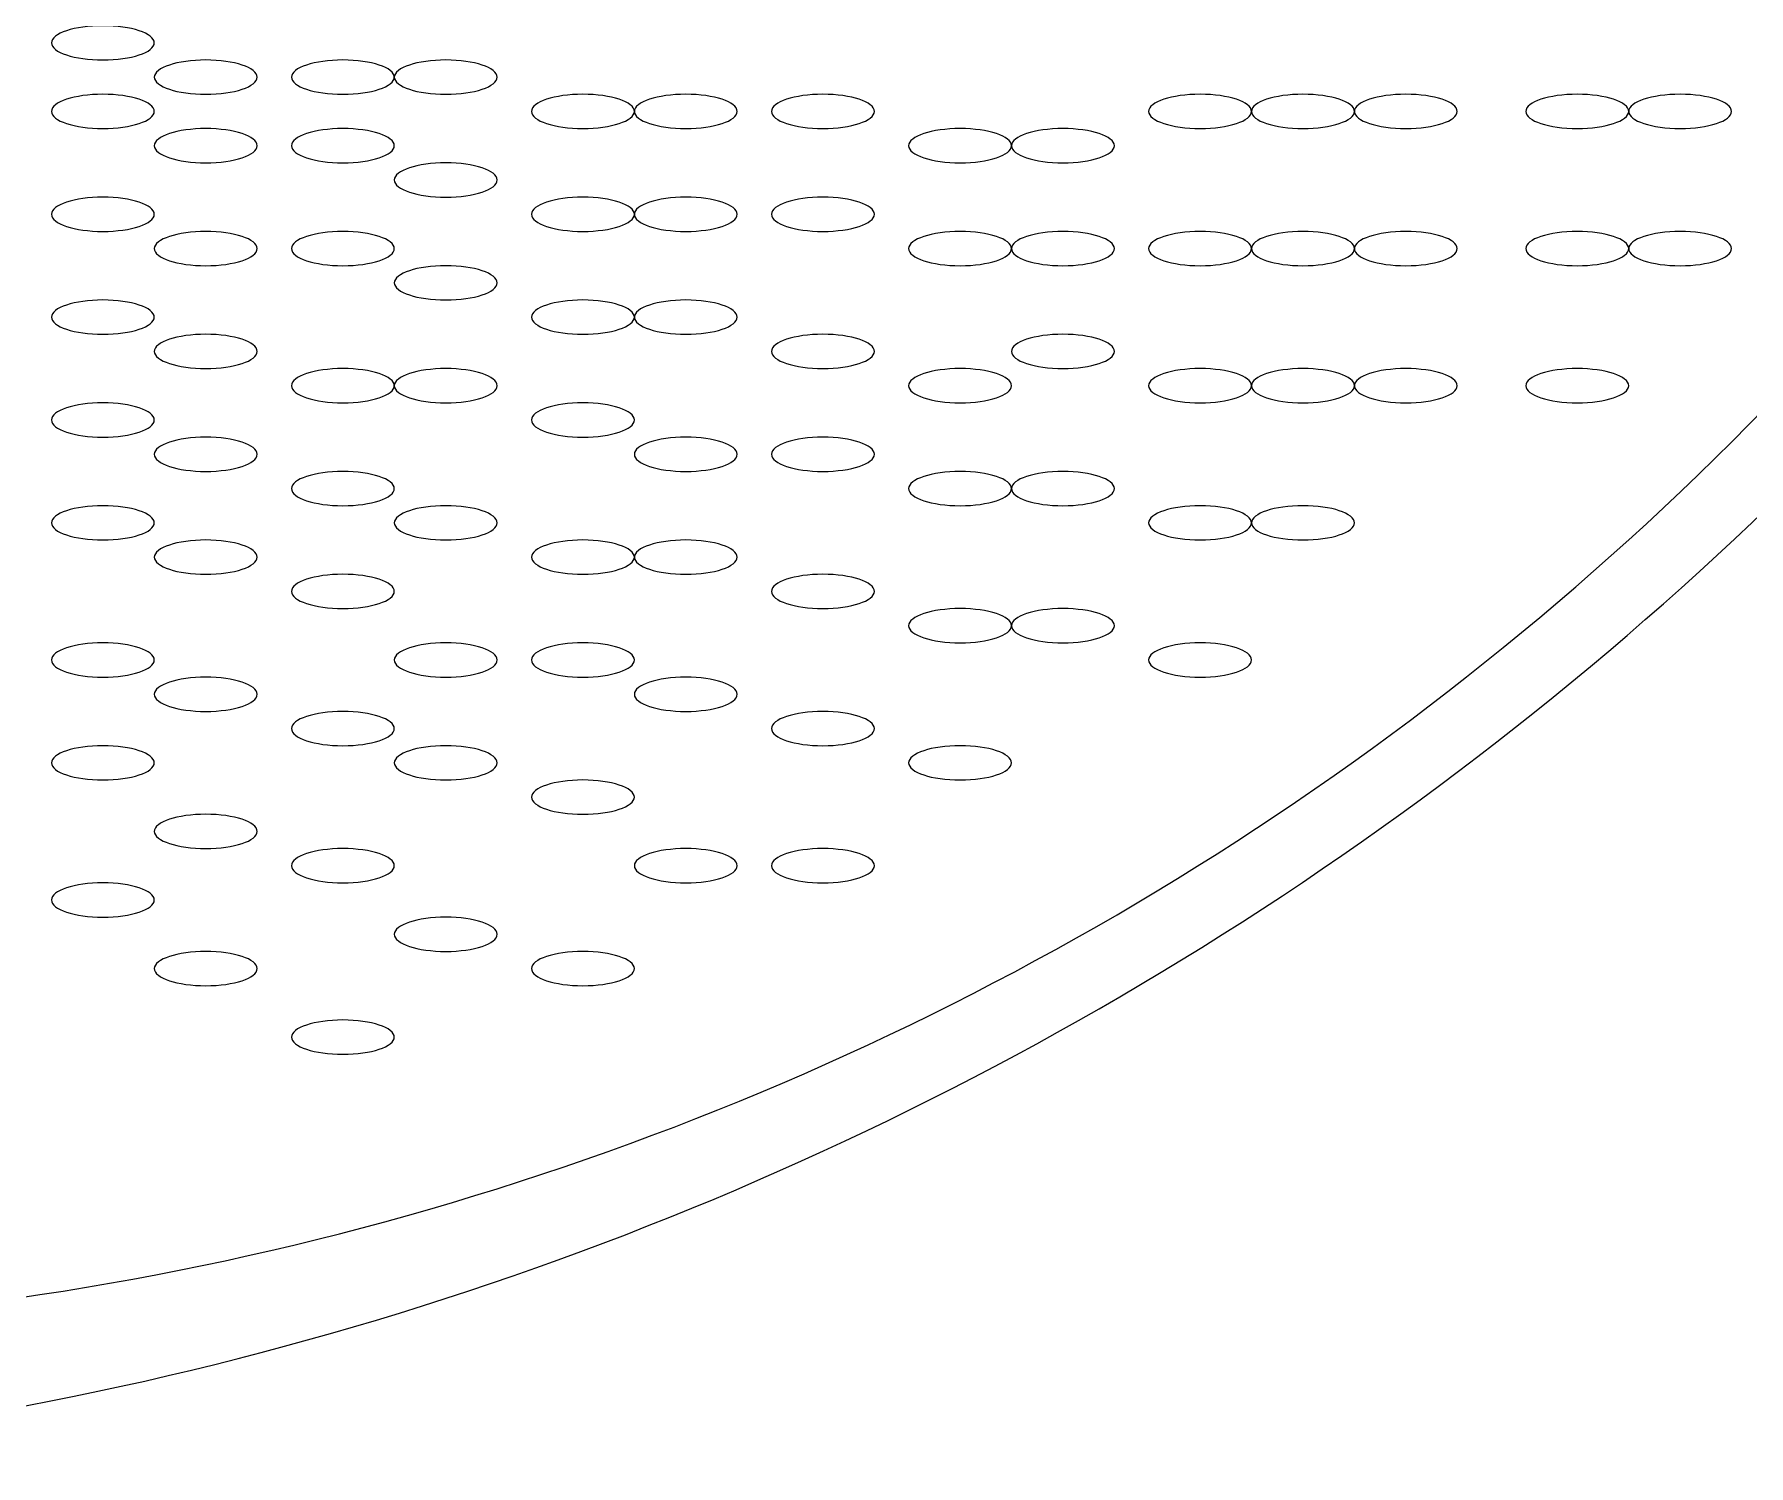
# Model space of a CAD drawing. Header units: metres. Extents: x 29 to 86.9, y -23.2 to 39.7.
# Drawn here: x 76.9546 to 77.0769, y -16.0036 to -15.9015 of the extents above; entities that cross this region are included whole.
import ezdxf

# ---------------------------------------------------------------- set-up
doc = ezdxf.new("R2010")
doc.units = ezdxf.units.M
doc.header["$LTSCALE"] = 100
doc.layers.get('0').update_dxf_attribs({"color": 254})
doc.layers.add('Arqui', color=8, linetype='Continuous', lineweight=0)

# ---------------------------------------------------------------- blocks, each defined once
blk = doc.blocks.new('A$C9582355f')
at = {"layer": 'Arqui'}
for points in [[(47.73247846037356, 7.253904008137852, 0.2538010257353771), (47.92149355296561, 7.170920373601803, 0.2538010257352434), (48.1111286051576, 7.253904008137852)], [(47.73033418274957, 7.250555223602078, 0.2278580694966433), (47.92326697980553, 7.16040018499416, 0.22785806949653), (48.11571848278157, 7.250555223602078)]]:
    blk.add_lwpolyline(points, format="xyb", dxfattribs=at)
for points in [[(47.97682953276552, 7.263100711394145), (47.97480352435758, 7.263100711394145), (47.9731611327656, 7.262553239378121), (47.9731611327656, 7.261877911394095)], [(47.98049793276556, 7.261877911394095), (47.98049793276556, 7.262553239378121), (47.97885554117357, 7.263100711394145), (47.97682953276552, 7.263100711394145)], [(47.9731611327656, 7.261877911394095), (47.9731611327656, 7.261202583410068), (47.97480352435758, 7.260655111394044), (47.97682953276552, 7.260655111394044)], [(47.97682953276552, 7.260655111394044), (47.97885554117357, 7.260655111394044), (47.98049793276556, 7.261202583410068), (47.98049793276556, 7.261877911394095)], [(47.9841663327656, 7.260655111394044), (47.98214032435754, 7.260655111394044), (47.98049793276556, 7.26010763937802), (47.98049793276556, 7.259432311393994)], [(47.98783473276552, 7.259432311393994), (47.98783473276552, 7.26010763937802), (47.98619234117353, 7.260655111394044), (47.9841663327656, 7.260655111394044)], [(47.99394873276555, 7.260655111394044), (47.99192272435761, 7.260655111394044), (47.99028033276562, 7.26010763937802), (47.99028033276562, 7.259432311393994)], [(47.99761713276558, 7.259432311393994), (47.99761713276558, 7.26010763937802), (47.9959747411736, 7.260655111394044), (47.99394873276555, 7.260655111394044)], [(48.00128553276562, 7.260655111394044), (47.99925952435757, 7.260655111394044), (47.99761713276558, 7.26010763937802), (47.99761713276558, 7.259432311393994)], [(48.00495393276555, 7.259432311393994), (48.00495393276555, 7.26010763937802), (48.00331154117356, 7.260655111394044), (48.00128553276562, 7.260655111394044)], [(47.98049793276556, 7.259432311393994), (47.98049793276556, 7.258756983409967), (47.98214032435754, 7.258209511393943), (47.9841663327656, 7.258209511393943)], [(47.9841663327656, 7.258209511393943), (47.98619234117353, 7.258209511393943), (47.98783473276552, 7.258756983409967), (47.98783473276552, 7.259432311393994)], [(47.99028033276562, 7.259432311393994), (47.99028033276562, 7.258756983409967), (47.99192272435761, 7.258209511393943), (47.99394873276555, 7.258209511393943)], [(47.99394873276555, 7.258209511393943), (47.9959747411736, 7.258209511393943), (47.99761713276558, 7.258756983409967), (47.99761713276558, 7.259432311393994)], [(47.99761713276558, 7.259432311393994), (47.99761713276558, 7.258756983409967), (47.99925952435757, 7.258209511393943), (48.00128553276562, 7.258209511393943)], [(48.00128553276562, 7.258209511393943), (48.00331154117356, 7.258209511393943), (48.00495393276555, 7.258756983409967), (48.00495393276555, 7.259432311393994)], [(47.97682953276552, 7.258209511393943), (47.97480352435758, 7.258209511393943), (47.9731611327656, 7.257662039377919), (47.9731611327656, 7.256986711393893)], [(47.98049793276556, 7.256986711393893), (47.98049793276556, 7.257662039377919), (47.97885554117357, 7.258209511393943), (47.97682953276552, 7.258209511393943)], [(48.01106793276557, 7.258209511393943), (48.00904192435752, 7.258209511393943), (48.00739953276553, 7.257662039377919), (48.00739953276553, 7.256986711393893)], [(48.01473633276561, 7.256986711393893), (48.01473633276561, 7.257662039377919), (48.01309394117362, 7.258209511393943), (48.01106793276557, 7.258209511393943)], [(48.01840473276553, 7.258209511393943), (48.01637872435759, 7.258209511393943), (48.01473633276561, 7.257662039377919), (48.01473633276561, 7.256986711393893)], [(48.02207313276557, 7.256986711393893), (48.02207313276557, 7.257662039377919), (48.02043074117358, 7.258209511393943), (48.01840473276553, 7.258209511393943)], [(48.02818713276559, 7.258209511393943), (48.02616112435754, 7.258209511393943), (48.02451873276556, 7.257662039377919), (48.02451873276556, 7.256986711393893)], [(48.03185553276552, 7.256986711393893), (48.03185553276552, 7.257662039377919), (48.03021314117353, 7.258209511393943), (48.02818713276559, 7.258209511393943)], [(48.05508873276557, 7.258209511393943), (48.05306272435752, 7.258209511393943), (48.05142033276553, 7.257662039377919), (48.05142033276553, 7.256986711393893)], [(48.05875713276561, 7.256986711393893), (48.05875713276561, 7.257662039377919), (48.05711474117362, 7.258209511393943), (48.05508873276557, 7.258209511393943)], [(48.06242553276553, 7.258209511393943), (48.06039952435759, 7.258209511393943), (48.05875713276561, 7.257662039377919), (48.05875713276561, 7.256986711393893)], [(48.06609393276557, 7.256986711393893), (48.06609393276557, 7.257662039377919), (48.06445154117358, 7.258209511393943), (48.06242553276553, 7.258209511393943)], [(48.06976233276561, 7.258209511393943), (48.06773632435755, 7.258209511393943), (48.06609393276557, 7.257662039377919), (48.06609393276557, 7.256986711393893)], [(48.07343073276553, 7.256986711393893), (48.07343073276553, 7.257662039377919), (48.07178834117354, 7.258209511393943), (48.06976233276561, 7.258209511393943)], [(48.08199033276554, 7.258209511393943), (48.0799643243576, 7.258209511393943), (48.07832193276562, 7.257662039377919), (48.07832193276562, 7.256986711393893)], [(48.08565873276558, 7.256986711393893), (48.08565873276558, 7.257662039377919), (48.08401634117359, 7.258209511393943), (48.08199033276554, 7.258209511393943)], [(48.08932713276562, 7.258209511393943), (48.08730112435757, 7.258209511393943), (48.08565873276558, 7.257662039377919), (48.08565873276558, 7.256986711393893)], [(48.09299553276554, 7.256986711393893), (48.09299553276554, 7.257662039377919), (48.09135314117356, 7.258209511393943), (48.08932713276562, 7.258209511393943)], [(47.9731611327656, 7.256986711393893), (47.9731611327656, 7.256311383409866), (47.97480352435758, 7.255763911393842), (47.97682953276552, 7.255763911393842)], [(47.97682953276552, 7.255763911393842), (47.97885554117357, 7.255763911393842), (47.98049793276556, 7.256311383409866), (47.98049793276556, 7.256986711393893)], [(48.00739953276553, 7.256986711393893), (48.00739953276553, 7.256311383409866), (48.00904192435752, 7.255763911393842), (48.01106793276557, 7.255763911393842)], [(48.01106793276557, 7.255763911393842), (48.01309394117362, 7.255763911393842), (48.01473633276561, 7.256311383409866), (48.01473633276561, 7.256986711393893)], [(48.01473633276561, 7.256986711393893), (48.01473633276561, 7.256311383409866), (48.01637872435759, 7.255763911393842), (48.01840473276553, 7.255763911393842)], [(48.01840473276553, 7.255763911393842), (48.02043074117358, 7.255763911393842), (48.02207313276557, 7.256311383409866), (48.02207313276557, 7.256986711393893)], [(48.02451873276556, 7.256986711393893), (48.02451873276556, 7.256311383409866), (48.02616112435754, 7.255763911393842), (48.02818713276559, 7.255763911393842)], [(48.02818713276559, 7.255763911393842), (48.03021314117353, 7.255763911393842), (48.03185553276552, 7.256311383409866), (48.03185553276552, 7.256986711393893)], [(48.05142033276553, 7.256986711393893), (48.05142033276553, 7.256311383409866), (48.05306272435752, 7.255763911393842), (48.05508873276557, 7.255763911393842)], [(48.05508873276557, 7.255763911393842), (48.05711474117362, 7.255763911393842), (48.05875713276561, 7.256311383409866), (48.05875713276561, 7.256986711393893)], [(48.05875713276561, 7.256986711393893), (48.05875713276561, 7.256311383409866), (48.06039952435759, 7.255763911393842), (48.06242553276553, 7.255763911393842)], [(48.06242553276553, 7.255763911393842), (48.06445154117358, 7.255763911393842), (48.06609393276557, 7.256311383409866), (48.06609393276557, 7.256986711393893)], [(48.06609393276557, 7.256986711393893), (48.06609393276557, 7.256311383409866), (48.06773632435755, 7.255763911393842), (48.06976233276561, 7.255763911393842)], [(48.06976233276561, 7.255763911393842), (48.07178834117354, 7.255763911393842), (48.07343073276553, 7.256311383409866), (48.07343073276553, 7.256986711393893)], [(48.07832193276562, 7.256986711393893), (48.07832193276562, 7.256311383409866), (48.0799643243576, 7.255763911393842), (48.08199033276554, 7.255763911393842)], [(48.08199033276554, 7.255763911393842), (48.08401634117359, 7.255763911393842), (48.08565873276558, 7.256311383409866), (48.08565873276558, 7.256986711393893)], [(48.08565873276558, 7.256986711393893), (48.08565873276558, 7.256311383409866), (48.08730112435757, 7.255763911393842), (48.08932713276562, 7.255763911393842)], [(48.08932713276562, 7.255763911393842), (48.09135314117356, 7.255763911393842), (48.09299553276554, 7.256311383409866), (48.09299553276554, 7.256986711393893)], [(47.9841663327656, 7.255763911393842), (47.98214032435754, 7.255763911393842), (47.98049793276556, 7.255216439377818), (47.98049793276556, 7.254541111394246)], [(47.98783473276552, 7.254541111394246), (47.98783473276552, 7.255216439377818), (47.98619234117353, 7.255763911393842), (47.9841663327656, 7.255763911393842)], [(47.99394873276555, 7.255763911393842), (47.99192272435761, 7.255763911393842), (47.99028033276562, 7.255216439377818), (47.99028033276562, 7.254541111394246)], [(47.99761713276558, 7.254541111394246), (47.99761713276558, 7.255216439377818), (47.9959747411736, 7.255763911393842), (47.99394873276555, 7.255763911393842)], [(48.03796953276554, 7.255763911393842), (48.03594352435761, 7.255763911393842), (48.03430113276562, 7.255216439377818), (48.03430113276562, 7.254541111394246)], [(48.04163793276558, 7.254541111394246), (48.04163793276558, 7.255216439377818), (48.0399955411736, 7.255763911393842), (48.03796953276554, 7.255763911393842)], [(48.04530633276562, 7.255763911393842), (48.04328032435757, 7.255763911393842), (48.04163793276558, 7.255216439377818), (48.04163793276558, 7.254541111394246)], [(48.04897473276554, 7.254541111394246), (48.04897473276554, 7.255216439377818), (48.04733234117356, 7.255763911393842), (48.04530633276562, 7.255763911393842)], [(47.98049793276556, 7.254541111394246), (47.98049793276556, 7.25386578341022), (47.98214032435754, 7.253318311394196), (47.9841663327656, 7.253318311394196)], [(47.9841663327656, 7.253318311394196), (47.98619234117353, 7.253318311394196), (47.98783473276552, 7.25386578341022), (47.98783473276552, 7.254541111394246)], [(47.99028033276562, 7.254541111394246), (47.99028033276562, 7.25386578341022), (47.99192272435761, 7.253318311394196), (47.99394873276555, 7.253318311394196)], [(47.99394873276555, 7.253318311394196), (47.9959747411736, 7.253318311394196), (47.99761713276558, 7.25386578341022), (47.99761713276558, 7.254541111394246)], [(48.03430113276562, 7.254541111394246), (48.03430113276562, 7.25386578341022), (48.03594352435761, 7.253318311394196), (48.03796953276554, 7.253318311394196)], [(48.03796953276554, 7.253318311394196), (48.0399955411736, 7.253318311394196), (48.04163793276558, 7.25386578341022), (48.04163793276558, 7.254541111394246)], [(48.04163793276558, 7.254541111394246), (48.04163793276558, 7.25386578341022), (48.04328032435757, 7.253318311394196), (48.04530633276562, 7.253318311394196)], [(48.04530633276562, 7.253318311394196), (48.04733234117356, 7.253318311394196), (48.04897473276554, 7.25386578341022), (48.04897473276554, 7.254541111394246)], [(48.00128553276562, 7.253318311394196), (47.99925952435757, 7.253318311394196), (47.99761713276558, 7.252770839378172), (47.99761713276558, 7.252095511394145)], [(48.00495393276555, 7.252095511394145), (48.00495393276555, 7.252770839378172), (48.00331154117356, 7.253318311394196), (48.00128553276562, 7.253318311394196)], [(47.99761713276558, 7.252095511394145), (47.99761713276558, 7.251420183410119), (47.99925952435757, 7.250872711394095), (48.00128553276562, 7.250872711394095)], [(48.00128553276562, 7.250872711394095), (48.00331154117356, 7.250872711394095), (48.00495393276555, 7.251420183410119), (48.00495393276555, 7.252095511394145)], [(47.97682953276552, 7.250872711394095), (47.97480352435758, 7.250872711394095), (47.9731611327656, 7.250325239378071), (47.9731611327656, 7.249649911394044)], [(47.98049793276556, 7.249649911394044), (47.98049793276556, 7.250325239378071), (47.97885554117357, 7.250872711394095), (47.97682953276552, 7.250872711394095)], [(48.01106793276557, 7.250872711394095), (48.00904192435752, 7.250872711394095), (48.00739953276553, 7.250325239378071), (48.00739953276553, 7.249649911394044)], [(48.01473633276561, 7.249649911394044), (48.01473633276561, 7.250325239378071), (48.01309394117362, 7.250872711394095), (48.01106793276557, 7.250872711394095)], [(48.01840473276553, 7.250872711394095), (48.01637872435759, 7.250872711394095), (48.01473633276561, 7.250325239378071), (48.01473633276561, 7.249649911394044)], [(48.02207313276557, 7.249649911394044), (48.02207313276557, 7.250325239378071), (48.02043074117358, 7.250872711394095), (48.01840473276553, 7.250872711394095)], [(48.02818713276559, 7.250872711394095), (48.02616112435754, 7.250872711394095), (48.02451873276556, 7.250325239378071), (48.02451873276556, 7.249649911394044)], [(48.03185553276552, 7.249649911394044), (48.03185553276552, 7.250325239378071), (48.03021314117353, 7.250872711394095), (48.02818713276559, 7.250872711394095)], [(47.9731611327656, 7.249649911394044), (47.9731611327656, 7.248974583410018), (47.97480352435758, 7.248427111393994), (47.97682953276552, 7.248427111393994)], [(47.97682953276552, 7.248427111393994), (47.97885554117357, 7.248427111393994), (47.98049793276556, 7.248974583410018), (47.98049793276556, 7.249649911394044)], [(48.00739953276553, 7.249649911394044), (48.00739953276553, 7.248974583410018), (48.00904192435752, 7.248427111393994), (48.01106793276557, 7.248427111393994)], [(48.01106793276557, 7.248427111393994), (48.01309394117362, 7.248427111393994), (48.01473633276561, 7.248974583410018), (48.01473633276561, 7.249649911394044)], [(48.01473633276561, 7.249649911394044), (48.01473633276561, 7.248974583410018), (48.01637872435759, 7.248427111393994), (48.01840473276553, 7.248427111393994)], [(48.01840473276553, 7.248427111393994), (48.02043074117358, 7.248427111393994), (48.02207313276557, 7.248974583410018), (48.02207313276557, 7.249649911394044)], [(48.02451873276556, 7.249649911394044), (48.02451873276556, 7.248974583410018), (48.02616112435754, 7.248427111393994), (48.02818713276559, 7.248427111393994)], [(48.02818713276559, 7.248427111393994), (48.03021314117353, 7.248427111393994), (48.03185553276552, 7.248974583410018), (48.03185553276552, 7.249649911394044)], [(47.9841663327656, 7.248427111393994), (47.98214032435754, 7.248427111393994), (47.98049793276556, 7.24787963937797), (47.98049793276556, 7.247204311393943)], [(47.98783473276552, 7.247204311393943), (47.98783473276552, 7.24787963937797), (47.98619234117353, 7.248427111393994), (47.9841663327656, 7.248427111393994)], [(47.99394873276555, 7.248427111393994), (47.99192272435761, 7.248427111393994), (47.99028033276562, 7.24787963937797), (47.99028033276562, 7.247204311393943)], [(47.99761713276558, 7.247204311393943), (47.99761713276558, 7.24787963937797), (47.9959747411736, 7.248427111393994), (47.99394873276555, 7.248427111393994)], [(48.03796953276554, 7.248427111393994), (48.03594352435761, 7.248427111393994), (48.03430113276562, 7.24787963937797), (48.03430113276562, 7.247204311393943)], [(48.04163793276558, 7.247204311393943), (48.04163793276558, 7.24787963937797), (48.0399955411736, 7.248427111393994), (48.03796953276554, 7.248427111393994)], [(48.04530633276562, 7.248427111393994), (48.04328032435757, 7.248427111393994), (48.04163793276558, 7.24787963937797), (48.04163793276558, 7.247204311393943)], [(48.04897473276554, 7.247204311393943), (48.04897473276554, 7.24787963937797), (48.04733234117356, 7.248427111393994), (48.04530633276562, 7.248427111393994)], [(48.05508873276557, 7.248427111393994), (48.05306272435752, 7.248427111393994), (48.05142033276553, 7.24787963937797), (48.05142033276553, 7.247204311393943)], [(48.05875713276561, 7.247204311393943), (48.05875713276561, 7.24787963937797), (48.05711474117362, 7.248427111393994), (48.05508873276557, 7.248427111393994)], [(48.06242553276553, 7.248427111393994), (48.06039952435759, 7.248427111393994), (48.05875713276561, 7.24787963937797), (48.05875713276561, 7.247204311393943)], [(48.06609393276557, 7.247204311393943), (48.06609393276557, 7.24787963937797), (48.06445154117358, 7.248427111393994), (48.06242553276553, 7.248427111393994)], [(48.06976233276561, 7.248427111393994), (48.06773632435755, 7.248427111393994), (48.06609393276557, 7.24787963937797), (48.06609393276557, 7.247204311393943)], [(48.07343073276553, 7.247204311393943), (48.07343073276553, 7.24787963937797), (48.07178834117354, 7.248427111393994), (48.06976233276561, 7.248427111393994)], [(48.08199033276554, 7.248427111393994), (48.0799643243576, 7.248427111393994), (48.07832193276562, 7.24787963937797), (48.07832193276562, 7.247204311393943)], [(48.08565873276558, 7.247204311393943), (48.08565873276558, 7.24787963937797), (48.08401634117359, 7.248427111393994), (48.08199033276554, 7.248427111393994)], [(48.08932713276562, 7.248427111393994), (48.08730112435757, 7.248427111393994), (48.08565873276558, 7.24787963937797), (48.08565873276558, 7.247204311393943)], [(48.09299553276554, 7.247204311393943), (48.09299553276554, 7.24787963937797), (48.09135314117356, 7.248427111393994), (48.08932713276562, 7.248427111393994)], [(47.98049793276556, 7.247204311393943), (47.98049793276556, 7.246528983409917), (47.98214032435754, 7.245981511393893), (47.9841663327656, 7.245981511393893)], [(47.9841663327656, 7.245981511393893), (47.98619234117353, 7.245981511393893), (47.98783473276552, 7.246528983409917), (47.98783473276552, 7.247204311393943)], [(47.99028033276562, 7.247204311393943), (47.99028033276562, 7.246528983409917), (47.99192272435761, 7.245981511393893), (47.99394873276555, 7.245981511393893)], [(47.99394873276555, 7.245981511393893), (47.9959747411736, 7.245981511393893), (47.99761713276558, 7.246528983409917), (47.99761713276558, 7.247204311393943)], [(48.03430113276562, 7.247204311393943), (48.03430113276562, 7.246528983409917), (48.03594352435761, 7.245981511393893), (48.03796953276554, 7.245981511393893)], [(48.03796953276554, 7.245981511393893), (48.0399955411736, 7.245981511393893), (48.04163793276558, 7.246528983409917), (48.04163793276558, 7.247204311393943)], [(48.04163793276558, 7.247204311393943), (48.04163793276558, 7.246528983409917), (48.04328032435757, 7.245981511393893), (48.04530633276562, 7.245981511393893)], [(48.04530633276562, 7.245981511393893), (48.04733234117356, 7.245981511393893), (48.04897473276554, 7.246528983409917), (48.04897473276554, 7.247204311393943)], [(48.05142033276553, 7.247204311393943), (48.05142033276553, 7.246528983409917), (48.05306272435752, 7.245981511393893), (48.05508873276557, 7.245981511393893)], [(48.05508873276557, 7.245981511393893), (48.05711474117362, 7.245981511393893), (48.05875713276561, 7.246528983409917), (48.05875713276561, 7.247204311393943)], [(48.05875713276561, 7.247204311393943), (48.05875713276561, 7.246528983409917), (48.06039952435759, 7.245981511393893), (48.06242553276553, 7.245981511393893)], [(48.06242553276553, 7.245981511393893), (48.06445154117358, 7.245981511393893), (48.06609393276557, 7.246528983409917), (48.06609393276557, 7.247204311393943)], [(48.06609393276557, 7.247204311393943), (48.06609393276557, 7.246528983409917), (48.06773632435755, 7.245981511393893), (48.06976233276561, 7.245981511393893)], [(48.06976233276561, 7.245981511393893), (48.07178834117354, 7.245981511393893), (48.07343073276553, 7.246528983409917), (48.07343073276553, 7.247204311393943)], [(48.07832193276562, 7.247204311393943), (48.07832193276562, 7.246528983409917), (48.0799643243576, 7.245981511393893), (48.08199033276554, 7.245981511393893)], [(48.08199033276554, 7.245981511393893), (48.08401634117359, 7.245981511393893), (48.08565873276558, 7.246528983409917), (48.08565873276558, 7.247204311393943)], [(48.08565873276558, 7.247204311393943), (48.08565873276558, 7.246528983409917), (48.08730112435757, 7.245981511393893), (48.08932713276562, 7.245981511393893)], [(48.08932713276562, 7.245981511393893), (48.09135314117356, 7.245981511393893), (48.09299553276554, 7.246528983409917), (48.09299553276554, 7.247204311393943)], [(48.00128553276562, 7.245981511393893), (47.99925952435757, 7.245981511393893), (47.99761713276558, 7.245434039377869), (47.99761713276558, 7.244758711393843)], [(48.00495393276555, 7.244758711393843), (48.00495393276555, 7.245434039377869), (48.00331154117356, 7.245981511393893), (48.00128553276562, 7.245981511393893)], [(47.99761713276558, 7.244758711393843), (47.99761713276558, 7.244083383409816), (47.99925952435757, 7.243535911394247), (48.00128553276562, 7.243535911394247)], [(48.00128553276562, 7.243535911394247), (48.00331154117356, 7.243535911394247), (48.00495393276555, 7.244083383409816), (48.00495393276555, 7.244758711393843)], [(47.97682953276552, 7.243535911394247), (47.97480352435758, 7.243535911394247), (47.9731611327656, 7.242988439378223), (47.9731611327656, 7.242313111394196)], [(47.98049793276556, 7.242313111394196), (47.98049793276556, 7.242988439378223), (47.97885554117357, 7.243535911394247), (47.97682953276552, 7.243535911394247)], [(48.01106793276557, 7.243535911394247), (48.00904192435752, 7.243535911394247), (48.00739953276553, 7.242988439378223), (48.00739953276553, 7.242313111394196)], [(48.01473633276561, 7.242313111394196), (48.01473633276561, 7.242988439378223), (48.01309394117362, 7.243535911394247), (48.01106793276557, 7.243535911394247)], [(48.01840473276553, 7.243535911394247), (48.01637872435759, 7.243535911394247), (48.01473633276561, 7.242988439378223), (48.01473633276561, 7.242313111394196)], [(48.02207313276557, 7.242313111394196), (48.02207313276557, 7.242988439378223), (48.02043074117358, 7.243535911394247), (48.01840473276553, 7.243535911394247)], [(47.9731611327656, 7.242313111394196), (47.9731611327656, 7.24163778341017), (47.97480352435758, 7.241090311394146), (47.97682953276552, 7.241090311394146)], [(47.97682953276552, 7.241090311394146), (47.97885554117357, 7.241090311394146), (47.98049793276556, 7.24163778341017), (47.98049793276556, 7.242313111394196)], [(48.00739953276553, 7.242313111394196), (48.00739953276553, 7.24163778341017), (48.00904192435752, 7.241090311394146), (48.01106793276557, 7.241090311394146)], [(48.01106793276557, 7.241090311394146), (48.01309394117362, 7.241090311394146), (48.01473633276561, 7.24163778341017), (48.01473633276561, 7.242313111394196)], [(48.01473633276561, 7.242313111394196), (48.01473633276561, 7.24163778341017), (48.01637872435759, 7.241090311394146), (48.01840473276553, 7.241090311394146)], [(48.01840473276553, 7.241090311394146), (48.02043074117358, 7.241090311394146), (48.02207313276557, 7.24163778341017), (48.02207313276557, 7.242313111394196)], [(47.9841663327656, 7.241090311394146), (47.98214032435754, 7.241090311394146), (47.98049793276556, 7.240542839378122), (47.98049793276556, 7.239867511394095)], [(47.98783473276552, 7.239867511394095), (47.98783473276552, 7.240542839378122), (47.98619234117353, 7.241090311394146), (47.9841663327656, 7.241090311394146)], [(48.02818713276559, 7.241090311394146), (48.02616112435754, 7.241090311394146), (48.02451873276556, 7.240542839378122), (48.02451873276556, 7.239867511394095)], [(48.03185553276552, 7.239867511394095), (48.03185553276552, 7.240542839378122), (48.03021314117353, 7.241090311394146), (48.02818713276559, 7.241090311394146)], [(48.04530633276562, 7.241090311394146), (48.04328032435757, 7.241090311394146), (48.04163793276558, 7.240542839378122), (48.04163793276558, 7.239867511394095)], [(48.04897473276554, 7.239867511394095), (48.04897473276554, 7.240542839378122), (48.04733234117356, 7.241090311394146), (48.04530633276562, 7.241090311394146)], [(47.98049793276556, 7.239867511394095), (47.98049793276556, 7.239192183410069), (47.98214032435754, 7.238644711394045), (47.9841663327656, 7.238644711394045)], [(47.9841663327656, 7.238644711394045), (47.98619234117353, 7.238644711394045), (47.98783473276552, 7.239192183410069), (47.98783473276552, 7.239867511394095)], [(48.02451873276556, 7.239867511394095), (48.02451873276556, 7.239192183410069), (48.02616112435754, 7.238644711394045), (48.02818713276559, 7.238644711394045)], [(48.02818713276559, 7.238644711394045), (48.03021314117353, 7.238644711394045), (48.03185553276552, 7.239192183410069), (48.03185553276552, 7.239867511394095)], [(48.04163793276558, 7.239867511394095), (48.04163793276558, 7.239192183410069), (48.04328032435757, 7.238644711394045), (48.04530633276562, 7.238644711394045)], [(48.04530633276562, 7.238644711394045), (48.04733234117356, 7.238644711394045), (48.04897473276554, 7.239192183410069), (48.04897473276554, 7.239867511394095)], [(47.99394873276555, 7.238644711394045), (47.99192272435761, 7.238644711394045), (47.99028033276562, 7.238097239378021), (47.99028033276562, 7.237421911393994)], [(47.99761713276558, 7.237421911393994), (47.99761713276558, 7.238097239378021), (47.9959747411736, 7.238644711394045), (47.99394873276555, 7.238644711394045)], [(48.00128553276562, 7.238644711394045), (47.99925952435757, 7.238644711394045), (47.99761713276558, 7.238097239378021), (47.99761713276558, 7.237421911393994)], [(48.00495393276555, 7.237421911393994), (48.00495393276555, 7.238097239378021), (48.00331154117356, 7.238644711394045), (48.00128553276562, 7.238644711394045)], [(48.03796953276554, 7.238644711394045), (48.03594352435761, 7.238644711394045), (48.03430113276562, 7.238097239378021), (48.03430113276562, 7.237421911393994)], [(48.04163793276558, 7.237421911393994), (48.04163793276558, 7.238097239378021), (48.0399955411736, 7.238644711394045), (48.03796953276554, 7.238644711394045)], [(48.05508873276557, 7.238644711394045), (48.05306272435752, 7.238644711394045), (48.05142033276553, 7.238097239378021), (48.05142033276553, 7.237421911393994)], [(48.05875713276561, 7.237421911393994), (48.05875713276561, 7.238097239378021), (48.05711474117362, 7.238644711394045), (48.05508873276557, 7.238644711394045)], [(48.06242553276553, 7.238644711394045), (48.06039952435759, 7.238644711394045), (48.05875713276561, 7.238097239378021), (48.05875713276561, 7.237421911393994)], [(48.06609393276557, 7.237421911393994), (48.06609393276557, 7.238097239378021), (48.06445154117358, 7.238644711394045), (48.06242553276553, 7.238644711394045)], [(48.06976233276561, 7.238644711394045), (48.06773632435755, 7.238644711394045), (48.06609393276557, 7.238097239378021), (48.06609393276557, 7.237421911393994)], [(48.07343073276553, 7.237421911393994), (48.07343073276553, 7.238097239378021), (48.07178834117354, 7.238644711394045), (48.06976233276561, 7.238644711394045)], [(48.08199033276554, 7.238644711394045), (48.0799643243576, 7.238644711394045), (48.07832193276562, 7.238097239378021), (48.07832193276562, 7.237421911393994)], [(48.08565873276558, 7.237421911393994), (48.08565873276558, 7.238097239378021), (48.08401634117359, 7.238644711394045), (48.08199033276554, 7.238644711394045)], [(47.99028033276562, 7.237421911393994), (47.99028033276562, 7.236746583409968), (47.99192272435761, 7.236199111393944), (47.99394873276555, 7.236199111393944)], [(47.99394873276555, 7.236199111393944), (47.9959747411736, 7.236199111393944), (47.99761713276558, 7.236746583409968), (47.99761713276558, 7.237421911393994)], [(47.99761713276558, 7.237421911393994), (47.99761713276558, 7.236746583409968), (47.99925952435757, 7.236199111393944), (48.00128553276562, 7.236199111393944)], [(48.00128553276562, 7.236199111393944), (48.00331154117356, 7.236199111393944), (48.00495393276555, 7.236746583409968), (48.00495393276555, 7.237421911393994)], [(48.03430113276562, 7.237421911393994), (48.03430113276562, 7.236746583409968), (48.03594352435761, 7.236199111393944), (48.03796953276554, 7.236199111393944)], [(48.03796953276554, 7.236199111393944), (48.0399955411736, 7.236199111393944), (48.04163793276558, 7.236746583409968), (48.04163793276558, 7.237421911393994)], [(48.05142033276553, 7.237421911393994), (48.05142033276553, 7.236746583409968), (48.05306272435752, 7.236199111393944), (48.05508873276557, 7.236199111393944)], [(48.05508873276557, 7.236199111393944), (48.05711474117362, 7.236199111393944), (48.05875713276561, 7.236746583409968), (48.05875713276561, 7.237421911393994)], [(48.05875713276561, 7.237421911393994), (48.05875713276561, 7.236746583409968), (48.06039952435759, 7.236199111393944), (48.06242553276553, 7.236199111393944)], [(48.06242553276553, 7.236199111393944), (48.06445154117358, 7.236199111393944), (48.06609393276557, 7.236746583409968), (48.06609393276557, 7.237421911393994)], [(48.06609393276557, 7.237421911393994), (48.06609393276557, 7.236746583409968), (48.06773632435755, 7.236199111393944), (48.06976233276561, 7.236199111393944)], [(48.06976233276561, 7.236199111393944), (48.07178834117354, 7.236199111393944), (48.07343073276553, 7.236746583409968), (48.07343073276553, 7.237421911393994)], [(48.07832193276562, 7.237421911393994), (48.07832193276562, 7.236746583409968), (48.0799643243576, 7.236199111393944), (48.08199033276554, 7.236199111393944)], [(48.08199033276554, 7.236199111393944), (48.08401634117359, 7.236199111393944), (48.08565873276558, 7.236746583409968), (48.08565873276558, 7.237421911393994)], [(47.97682953276552, 7.236199111393944), (47.97480352435758, 7.236199111393944), (47.9731611327656, 7.23565163937792), (47.9731611327656, 7.234976311393893)], [(47.98049793276556, 7.234976311393893), (47.98049793276556, 7.23565163937792), (47.97885554117357, 7.236199111393944), (47.97682953276552, 7.236199111393944)], [(48.01106793276557, 7.236199111393944), (48.00904192435752, 7.236199111393944), (48.00739953276553, 7.23565163937792), (48.00739953276553, 7.234976311393893)], [(48.01473633276561, 7.234976311393893), (48.01473633276561, 7.23565163937792), (48.01309394117362, 7.236199111393944), (48.01106793276557, 7.236199111393944)], [(47.9731611327656, 7.234976311393893), (47.9731611327656, 7.234300983409867), (47.97480352435758, 7.233753511393843), (47.97682953276552, 7.233753511393843)], [(47.97682953276552, 7.233753511393843), (47.97885554117357, 7.233753511393843), (47.98049793276556, 7.234300983409867), (47.98049793276556, 7.234976311393893)], [(48.00739953276553, 7.234976311393893), (48.00739953276553, 7.234300983409867), (48.00904192435752, 7.233753511393843), (48.01106793276557, 7.233753511393843)], [(48.01106793276557, 7.233753511393843), (48.01309394117362, 7.233753511393843), (48.01473633276561, 7.234300983409867), (48.01473633276561, 7.234976311393893)], [(47.9841663327656, 7.233753511393843), (47.98214032435754, 7.233753511393843), (47.98049793276556, 7.233206039377819), (47.98049793276556, 7.232530711394247)], [(47.98783473276552, 7.232530711394247), (47.98783473276552, 7.233206039377819), (47.98619234117353, 7.233753511393843), (47.9841663327656, 7.233753511393843)], [(48.01840473276553, 7.233753511393843), (48.01637872435759, 7.233753511393843), (48.01473633276561, 7.233206039377819), (48.01473633276561, 7.232530711394247)], [(48.02207313276557, 7.232530711394247), (48.02207313276557, 7.233206039377819), (48.02043074117358, 7.233753511393843), (48.01840473276553, 7.233753511393843)], [(48.02818713276559, 7.233753511393843), (48.02616112435754, 7.233753511393843), (48.02451873276556, 7.233206039377819), (48.02451873276556, 7.232530711394247)], [(48.03185553276552, 7.232530711394247), (48.03185553276552, 7.233206039377819), (48.03021314117353, 7.233753511393843), (48.02818713276559, 7.233753511393843)], [(47.98049793276556, 7.232530711394247), (47.98049793276556, 7.23185538341022), (47.98214032435754, 7.231307911394197), (47.9841663327656, 7.231307911394197)], [(47.9841663327656, 7.231307911394197), (47.98619234117353, 7.231307911394197), (47.98783473276552, 7.23185538341022), (47.98783473276552, 7.232530711394247)], [(48.01473633276561, 7.232530711394247), (48.01473633276561, 7.23185538341022), (48.01637872435759, 7.231307911394197), (48.01840473276553, 7.231307911394197)], [(48.01840473276553, 7.231307911394197), (48.02043074117358, 7.231307911394197), (48.02207313276557, 7.23185538341022), (48.02207313276557, 7.232530711394247)], [(48.02451873276556, 7.232530711394247), (48.02451873276556, 7.23185538341022), (48.02616112435754, 7.231307911394197), (48.02818713276559, 7.231307911394197)], [(48.02818713276559, 7.231307911394197), (48.03021314117353, 7.231307911394197), (48.03185553276552, 7.23185538341022), (48.03185553276552, 7.232530711394247)], [(47.99394873276555, 7.231307911394197), (47.99192272435761, 7.231307911394197), (47.99028033276562, 7.230760439378173), (47.99028033276562, 7.230085111394146)], [(47.99761713276558, 7.230085111394146), (47.99761713276558, 7.230760439378173), (47.9959747411736, 7.231307911394197), (47.99394873276555, 7.231307911394197)], [(48.03796953276554, 7.231307911394197), (48.03594352435761, 7.231307911394197), (48.03430113276562, 7.230760439378173), (48.03430113276562, 7.230085111394146)], [(48.04163793276558, 7.230085111394146), (48.04163793276558, 7.230760439378173), (48.0399955411736, 7.231307911394197), (48.03796953276554, 7.231307911394197)], [(48.04530633276562, 7.231307911394197), (48.04328032435757, 7.231307911394197), (48.04163793276558, 7.230760439378173), (48.04163793276558, 7.230085111394146)], [(48.04897473276554, 7.230085111394146), (48.04897473276554, 7.230760439378173), (48.04733234117356, 7.231307911394197), (48.04530633276562, 7.231307911394197)], [(47.99028033276562, 7.230085111394146), (47.99028033276562, 7.229409783410119), (47.99192272435761, 7.228862311394096), (47.99394873276555, 7.228862311394096)], [(47.99394873276555, 7.228862311394096), (47.9959747411736, 7.228862311394096), (47.99761713276558, 7.229409783410119), (47.99761713276558, 7.230085111394146)], [(48.03430113276562, 7.230085111394146), (48.03430113276562, 7.229409783410119), (48.03594352435761, 7.228862311394096), (48.03796953276554, 7.228862311394096)], [(48.03796953276554, 7.228862311394096), (48.0399955411736, 7.228862311394096), (48.04163793276558, 7.229409783410119), (48.04163793276558, 7.230085111394146)], [(48.04163793276558, 7.230085111394146), (48.04163793276558, 7.229409783410119), (48.04328032435757, 7.228862311394096), (48.04530633276562, 7.228862311394096)], [(48.04530633276562, 7.228862311394096), (48.04733234117356, 7.228862311394096), (48.04897473276554, 7.229409783410119), (48.04897473276554, 7.230085111394146)], [(47.97682953276552, 7.228862311394096), (47.97480352435758, 7.228862311394096), (47.9731611327656, 7.228314839378072), (47.9731611327656, 7.227639511394045)], [(47.98049793276556, 7.227639511394045), (47.98049793276556, 7.228314839378072), (47.97885554117357, 7.228862311394096), (47.97682953276552, 7.228862311394096)], [(48.00128553276562, 7.228862311394096), (47.99925952435757, 7.228862311394096), (47.99761713276558, 7.228314839378072), (47.99761713276558, 7.227639511394045)], [(48.00495393276555, 7.227639511394045), (48.00495393276555, 7.228314839378072), (48.00331154117356, 7.228862311394096), (48.00128553276562, 7.228862311394096)], [(48.05508873276557, 7.228862311394096), (48.05306272435752, 7.228862311394096), (48.05142033276553, 7.228314839378072), (48.05142033276553, 7.227639511394045)], [(48.05875713276561, 7.227639511394045), (48.05875713276561, 7.228314839378072), (48.05711474117362, 7.228862311394096), (48.05508873276557, 7.228862311394096)], [(48.06242553276553, 7.228862311394096), (48.06039952435759, 7.228862311394096), (48.05875713276561, 7.228314839378072), (48.05875713276561, 7.227639511394045)], [(48.06609393276557, 7.227639511394045), (48.06609393276557, 7.228314839378072), (48.06445154117358, 7.228862311394096), (48.06242553276553, 7.228862311394096)], [(47.9731611327656, 7.227639511394045), (47.9731611327656, 7.226964183410018), (47.97480352435758, 7.226416711393995), (47.97682953276552, 7.226416711393995)], [(47.97682953276552, 7.226416711393995), (47.97885554117357, 7.226416711393995), (47.98049793276556, 7.226964183410018), (47.98049793276556, 7.227639511394045)], [(47.99761713276558, 7.227639511394045), (47.99761713276558, 7.226964183410018), (47.99925952435757, 7.226416711393995), (48.00128553276562, 7.226416711393995)], [(48.00128553276562, 7.226416711393995), (48.00331154117356, 7.226416711393995), (48.00495393276555, 7.226964183410018), (48.00495393276555, 7.227639511394045)], [(48.05142033276553, 7.227639511394045), (48.05142033276553, 7.226964183410018), (48.05306272435752, 7.226416711393995), (48.05508873276557, 7.226416711393995)], [(48.05508873276557, 7.226416711393995), (48.05711474117362, 7.226416711393995), (48.05875713276561, 7.226964183410018), (48.05875713276561, 7.227639511394045)], [(48.05875713276561, 7.227639511394045), (48.05875713276561, 7.226964183410018), (48.06039952435759, 7.226416711393995), (48.06242553276553, 7.226416711393995)], [(48.06242553276553, 7.226416711393995), (48.06445154117358, 7.226416711393995), (48.06609393276557, 7.226964183410018), (48.06609393276557, 7.227639511394045)], [(47.9841663327656, 7.226416711393995), (47.98214032435754, 7.226416711393995), (47.98049793276556, 7.225869239377971), (47.98049793276556, 7.225193911393944)], [(47.98783473276552, 7.225193911393944), (47.98783473276552, 7.225869239377971), (47.98619234117353, 7.226416711393995), (47.9841663327656, 7.226416711393995)], [(48.01106793276557, 7.226416711393995), (48.00904192435752, 7.226416711393995), (48.00739953276553, 7.225869239377971), (48.00739953276553, 7.225193911393944)], [(48.01473633276561, 7.225193911393944), (48.01473633276561, 7.225869239377971), (48.01309394117362, 7.226416711393995), (48.01106793276557, 7.226416711393995)], [(48.01840473276553, 7.226416711393995), (48.01637872435759, 7.226416711393995), (48.01473633276561, 7.225869239377971), (48.01473633276561, 7.225193911393944)], [(48.02207313276557, 7.225193911393944), (48.02207313276557, 7.225869239377971), (48.02043074117358, 7.226416711393995), (48.01840473276553, 7.226416711393995)], [(47.98049793276556, 7.225193911393944), (47.98049793276556, 7.224518583409917), (47.98214032435754, 7.223971111393894), (47.9841663327656, 7.223971111393894)], [(47.9841663327656, 7.223971111393894), (47.98619234117353, 7.223971111393894), (47.98783473276552, 7.224518583409917), (47.98783473276552, 7.225193911393944)], [(48.00739953276553, 7.225193911393944), (48.00739953276553, 7.224518583409917), (48.00904192435752, 7.223971111393894), (48.01106793276557, 7.223971111393894)], [(48.01106793276557, 7.223971111393894), (48.01309394117362, 7.223971111393894), (48.01473633276561, 7.224518583409917), (48.01473633276561, 7.225193911393944)], [(48.01473633276561, 7.225193911393944), (48.01473633276561, 7.224518583409917), (48.01637872435759, 7.223971111393894), (48.01840473276553, 7.223971111393894)], [(48.01840473276553, 7.223971111393894), (48.02043074117358, 7.223971111393894), (48.02207313276557, 7.224518583409917), (48.02207313276557, 7.225193911393944)], [(47.99394873276555, 7.223971111393894), (47.99192272435761, 7.223971111393894), (47.99028033276562, 7.22342363937787), (47.99028033276562, 7.222748311393843)], [(47.99761713276558, 7.222748311393843), (47.99761713276558, 7.22342363937787), (47.9959747411736, 7.223971111393894), (47.99394873276555, 7.223971111393894)], [(48.02818713276559, 7.223971111393894), (48.02616112435754, 7.223971111393894), (48.02451873276556, 7.22342363937787), (48.02451873276556, 7.222748311393843)], [(48.03185553276552, 7.222748311393843), (48.03185553276552, 7.22342363937787), (48.03021314117353, 7.223971111393894), (48.02818713276559, 7.223971111393894)], [(47.99028033276562, 7.222748311393843), (47.99028033276562, 7.222072983409817), (47.99192272435761, 7.221525511393793), (47.99394873276555, 7.221525511393793)], [(47.99394873276555, 7.221525511393793), (47.9959747411736, 7.221525511393793), (47.99761713276558, 7.222072983409817), (47.99761713276558, 7.222748311393843)], [(48.02451873276556, 7.222748311393843), (48.02451873276556, 7.222072983409817), (48.02616112435754, 7.221525511393793), (48.02818713276559, 7.221525511393793)], [(48.02818713276559, 7.221525511393793), (48.03021314117353, 7.221525511393793), (48.03185553276552, 7.222072983409817), (48.03185553276552, 7.222748311393843)], [(48.03796953276554, 7.221525511393793), (48.03594352435761, 7.221525511393793), (48.03430113276562, 7.220978039378224), (48.03430113276562, 7.220302711394197)], [(48.04163793276558, 7.220302711394197), (48.04163793276558, 7.220978039378224), (48.0399955411736, 7.221525511393793), (48.03796953276554, 7.221525511393793)], [(48.04530633276562, 7.221525511393793), (48.04328032435757, 7.221525511393793), (48.04163793276558, 7.220978039378224), (48.04163793276558, 7.220302711394197)], [(48.04897473276554, 7.220302711394197), (48.04897473276554, 7.220978039378224), (48.04733234117356, 7.221525511393793), (48.04530633276562, 7.221525511393793)], [(48.03430113276562, 7.220302711394197), (48.03430113276562, 7.21962738341017), (48.03594352435761, 7.219079911394147), (48.03796953276554, 7.219079911394147)], [(48.03796953276554, 7.219079911394147), (48.0399955411736, 7.219079911394147), (48.04163793276558, 7.21962738341017), (48.04163793276558, 7.220302711394197)], [(48.04163793276558, 7.220302711394197), (48.04163793276558, 7.21962738341017), (48.04328032435757, 7.219079911394147), (48.04530633276562, 7.219079911394147)], [(48.04530633276562, 7.219079911394147), (48.04733234117356, 7.219079911394147), (48.04897473276554, 7.21962738341017), (48.04897473276554, 7.220302711394197)], [(47.97682953276552, 7.219079911394147), (47.97480352435758, 7.219079911394147), (47.9731611327656, 7.218532439378123), (47.9731611327656, 7.217857111394096)], [(47.98049793276556, 7.217857111394096), (47.98049793276556, 7.218532439378123), (47.97885554117357, 7.219079911394147), (47.97682953276552, 7.219079911394147)], [(48.00128553276562, 7.219079911394147), (47.99925952435757, 7.219079911394147), (47.99761713276558, 7.218532439378123), (47.99761713276558, 7.217857111394096)], [(48.00495393276555, 7.217857111394096), (48.00495393276555, 7.218532439378123), (48.00331154117356, 7.219079911394147), (48.00128553276562, 7.219079911394147)], [(48.01106793276557, 7.219079911394147), (48.00904192435752, 7.219079911394147), (48.00739953276553, 7.218532439378123), (48.00739953276553, 7.217857111394096)], [(48.01473633276561, 7.217857111394096), (48.01473633276561, 7.218532439378123), (48.01309394117362, 7.219079911394147), (48.01106793276557, 7.219079911394147)], [(48.05508873276557, 7.219079911394147), (48.05306272435752, 7.219079911394147), (48.05142033276553, 7.218532439378123), (48.05142033276553, 7.217857111394096)], [(48.05875713276561, 7.217857111394096), (48.05875713276561, 7.218532439378123), (48.05711474117362, 7.219079911394147), (48.05508873276557, 7.219079911394147)], [(47.9731611327656, 7.217857111394096), (47.9731611327656, 7.217181783410069), (47.97480352435758, 7.216634311394046), (47.97682953276552, 7.216634311394046)], [(47.97682953276552, 7.216634311394046), (47.97885554117357, 7.216634311394046), (47.98049793276556, 7.217181783410069), (47.98049793276556, 7.217857111394096)], [(47.99761713276558, 7.217857111394096), (47.99761713276558, 7.217181783410069), (47.99925952435757, 7.216634311394046), (48.00128553276562, 7.216634311394046)], [(48.00128553276562, 7.216634311394046), (48.00331154117356, 7.216634311394046), (48.00495393276555, 7.217181783410069), (48.00495393276555, 7.217857111394096)], [(48.00739953276553, 7.217857111394096), (48.00739953276553, 7.217181783410069), (48.00904192435752, 7.216634311394046), (48.01106793276557, 7.216634311394046)], [(48.01106793276557, 7.216634311394046), (48.01309394117362, 7.216634311394046), (48.01473633276561, 7.217181783410069), (48.01473633276561, 7.217857111394096)], [(48.05142033276553, 7.217857111394096), (48.05142033276553, 7.217181783410069), (48.05306272435752, 7.216634311394046), (48.05508873276557, 7.216634311394046)], [(48.05508873276557, 7.216634311394046), (48.05711474117362, 7.216634311394046), (48.05875713276561, 7.217181783410069), (48.05875713276561, 7.217857111394096)], [(47.9841663327656, 7.216634311394046), (47.98214032435754, 7.216634311394046), (47.98049793276556, 7.216086839378022), (47.98049793276556, 7.215411511393995)], [(47.98783473276552, 7.215411511393995), (47.98783473276552, 7.216086839378022), (47.98619234117353, 7.216634311394046), (47.9841663327656, 7.216634311394046)], [(48.01840473276553, 7.216634311394046), (48.01637872435759, 7.216634311394046), (48.01473633276561, 7.216086839378022), (48.01473633276561, 7.215411511393995)], [(48.02207313276557, 7.215411511393995), (48.02207313276557, 7.216086839378022), (48.02043074117358, 7.216634311394046), (48.01840473276553, 7.216634311394046)], [(47.98049793276556, 7.215411511393995), (47.98049793276556, 7.214736183409968), (47.98214032435754, 7.214188711393945), (47.9841663327656, 7.214188711393945)], [(47.9841663327656, 7.214188711393945), (47.98619234117353, 7.214188711393945), (47.98783473276552, 7.214736183409968), (47.98783473276552, 7.215411511393995)], [(48.01473633276561, 7.215411511393995), (48.01473633276561, 7.214736183409968), (48.01637872435759, 7.214188711393945), (48.01840473276553, 7.214188711393945)], [(48.01840473276553, 7.214188711393945), (48.02043074117358, 7.214188711393945), (48.02207313276557, 7.214736183409968), (48.02207313276557, 7.215411511393995)], [(47.99394873276555, 7.214188711393945), (47.99192272435761, 7.214188711393945), (47.99028033276562, 7.213641239377921), (47.99028033276562, 7.212965911393894)], [(47.99761713276558, 7.212965911393894), (47.99761713276558, 7.213641239377921), (47.9959747411736, 7.214188711393945), (47.99394873276555, 7.214188711393945)], [(48.02818713276559, 7.214188711393945), (48.02616112435754, 7.214188711393945), (48.02451873276556, 7.213641239377921), (48.02451873276556, 7.212965911393894)], [(48.03185553276552, 7.212965911393894), (48.03185553276552, 7.213641239377921), (48.03021314117353, 7.214188711393945), (48.02818713276559, 7.214188711393945)], [(47.99028033276562, 7.212965911393894), (47.99028033276562, 7.212290583409867), (47.99192272435761, 7.211743111393844), (47.99394873276555, 7.211743111393844)], [(47.99394873276555, 7.211743111393844), (47.9959747411736, 7.211743111393844), (47.99761713276558, 7.212290583409867), (47.99761713276558, 7.212965911393894)], [(48.02451873276556, 7.212965911393894), (48.02451873276556, 7.212290583409867), (48.02616112435754, 7.211743111393844), (48.02818713276559, 7.211743111393844)], [(48.02818713276559, 7.211743111393844), (48.03021314117353, 7.211743111393844), (48.03185553276552, 7.212290583409867), (48.03185553276552, 7.212965911393894)], [(47.97682953276552, 7.211743111393844), (47.97480352435758, 7.211743111393844), (47.9731611327656, 7.21119563937782), (47.9731611327656, 7.210520311394248)], [(47.98049793276556, 7.210520311394248), (47.98049793276556, 7.21119563937782), (47.97885554117357, 7.211743111393844), (47.97682953276552, 7.211743111393844)], [(48.00128553276562, 7.211743111393844), (47.99925952435757, 7.211743111393844), (47.99761713276558, 7.21119563937782), (47.99761713276558, 7.210520311394248)], [(48.00495393276555, 7.210520311394248), (48.00495393276555, 7.21119563937782), (48.00331154117356, 7.211743111393844), (48.00128553276562, 7.211743111393844)], [(48.03796953276554, 7.211743111393844), (48.03594352435761, 7.211743111393844), (48.03430113276562, 7.21119563937782), (48.03430113276562, 7.210520311394248)], [(48.04163793276558, 7.210520311394248), (48.04163793276558, 7.21119563937782), (48.0399955411736, 7.211743111393844), (48.03796953276554, 7.211743111393844)], [(47.9731611327656, 7.210520311394248), (47.9731611327656, 7.209844983410221), (47.97480352435758, 7.209297511394197), (47.97682953276552, 7.209297511394197)], [(47.97682953276552, 7.209297511394197), (47.97885554117357, 7.209297511394197), (47.98049793276556, 7.209844983410221), (47.98049793276556, 7.210520311394248)], [(47.99761713276558, 7.210520311394248), (47.99761713276558, 7.209844983410221), (47.99925952435757, 7.209297511394197), (48.00128553276562, 7.209297511394197)], [(48.00128553276562, 7.209297511394197), (48.00331154117356, 7.209297511394197), (48.00495393276555, 7.209844983410221), (48.00495393276555, 7.210520311394248)], [(48.03430113276562, 7.210520311394248), (48.03430113276562, 7.209844983410221), (48.03594352435761, 7.209297511394197), (48.03796953276554, 7.209297511394197)], [(48.03796953276554, 7.209297511394197), (48.0399955411736, 7.209297511394197), (48.04163793276558, 7.209844983410221), (48.04163793276558, 7.210520311394248)], [(48.01106793276557, 7.209297511394197), (48.00904192435752, 7.209297511394197), (48.00739953276553, 7.208750039378174), (48.00739953276553, 7.208074711394147)], [(48.01473633276561, 7.208074711394147), (48.01473633276561, 7.208750039378174), (48.01309394117362, 7.209297511394197), (48.01106793276557, 7.209297511394197)], [(48.00739953276553, 7.208074711394147), (48.00739953276553, 7.20739938341012), (48.00904192435752, 7.206851911394097), (48.01106793276557, 7.206851911394097)], [(48.01106793276557, 7.206851911394097), (48.01309394117362, 7.206851911394097), (48.01473633276561, 7.20739938341012), (48.01473633276561, 7.208074711394147)], [(47.9841663327656, 7.206851911394097), (47.98214032435754, 7.206851911394097), (47.98049793276556, 7.206304439378073), (47.98049793276556, 7.205629111394046)], [(47.98783473276552, 7.205629111394046), (47.98783473276552, 7.206304439378073), (47.98619234117353, 7.206851911394097), (47.9841663327656, 7.206851911394097)], [(47.98049793276556, 7.205629111394046), (47.98049793276556, 7.204953783410019), (47.98214032435754, 7.204406311393996), (47.9841663327656, 7.204406311393996)], [(47.9841663327656, 7.204406311393996), (47.98619234117353, 7.204406311393996), (47.98783473276552, 7.204953783410019), (47.98783473276552, 7.205629111394046)], [(47.99394873276555, 7.204406311393996), (47.99192272435761, 7.204406311393996), (47.99028033276562, 7.203858839377972), (47.99028033276562, 7.203183511393945)], [(47.99761713276558, 7.203183511393945), (47.99761713276558, 7.203858839377972), (47.9959747411736, 7.204406311393996), (47.99394873276555, 7.204406311393996)], [(48.01840473276553, 7.204406311393996), (48.01637872435759, 7.204406311393996), (48.01473633276561, 7.203858839377972), (48.01473633276561, 7.203183511393945)], [(48.02207313276557, 7.203183511393945), (48.02207313276557, 7.203858839377972), (48.02043074117358, 7.204406311393996), (48.01840473276553, 7.204406311393996)], [(48.02818713276559, 7.204406311393996), (48.02616112435754, 7.204406311393996), (48.02451873276556, 7.203858839377972), (48.02451873276556, 7.203183511393945)], [(48.03185553276552, 7.203183511393945), (48.03185553276552, 7.203858839377972), (48.03021314117353, 7.204406311393996), (48.02818713276559, 7.204406311393996)], [(47.99028033276562, 7.203183511393945), (47.99028033276562, 7.202508183409918), (47.99192272435761, 7.201960711393895), (47.99394873276555, 7.201960711393895)], [(47.99394873276555, 7.201960711393895), (47.9959747411736, 7.201960711393895), (47.99761713276558, 7.202508183409918), (47.99761713276558, 7.203183511393945)], [(48.01473633276561, 7.203183511393945), (48.01473633276561, 7.202508183409918), (48.01637872435759, 7.201960711393895), (48.01840473276553, 7.201960711393895)], [(48.01840473276553, 7.201960711393895), (48.02043074117358, 7.201960711393895), (48.02207313276557, 7.202508183409918), (48.02207313276557, 7.203183511393945)], [(48.02451873276556, 7.203183511393945), (48.02451873276556, 7.202508183409918), (48.02616112435754, 7.201960711393895), (48.02818713276559, 7.201960711393895)], [(48.02818713276559, 7.201960711393895), (48.03021314117353, 7.201960711393895), (48.03185553276552, 7.202508183409918), (48.03185553276552, 7.203183511393945)], [(47.97682953276552, 7.201960711393895), (47.97480352435758, 7.201960711393895), (47.9731611327656, 7.201413239377871), (47.9731611327656, 7.200737911393844)], [(47.98049793276556, 7.200737911393844), (47.98049793276556, 7.201413239377871), (47.97885554117357, 7.201960711393895), (47.97682953276552, 7.201960711393895)], [(47.9731611327656, 7.200737911393844), (47.9731611327656, 7.200062583409817), (47.97480352435758, 7.199515111393794), (47.97682953276552, 7.199515111393794)], [(47.97682953276552, 7.199515111393794), (47.97885554117357, 7.199515111393794), (47.98049793276556, 7.200062583409817), (47.98049793276556, 7.200737911393844)], [(48.00128553276562, 7.199515111393794), (47.99925952435757, 7.199515111393794), (47.99761713276558, 7.198967639378225), (47.99761713276558, 7.198292311394198)], [(48.00495393276555, 7.198292311394198), (48.00495393276555, 7.198967639378225), (48.00331154117356, 7.199515111393794), (48.00128553276562, 7.199515111393794)], [(47.99761713276558, 7.198292311394198), (47.99761713276558, 7.197616983410171), (47.99925952435757, 7.197069511394147), (48.00128553276562, 7.197069511394147)], [(48.00128553276562, 7.197069511394147), (48.00331154117356, 7.197069511394147), (48.00495393276555, 7.197616983410171), (48.00495393276555, 7.198292311394198)], [(47.9841663327656, 7.197069511394147), (47.98214032435754, 7.197069511394147), (47.98049793276556, 7.196522039378124), (47.98049793276556, 7.195846711394097)], [(47.98783473276552, 7.195846711394097), (47.98783473276552, 7.196522039378124), (47.98619234117353, 7.197069511394147), (47.9841663327656, 7.197069511394147)], [(48.01106793276557, 7.197069511394147), (48.00904192435752, 7.197069511394147), (48.00739953276553, 7.196522039378124), (48.00739953276553, 7.195846711394097)], [(48.01473633276561, 7.195846711394097), (48.01473633276561, 7.196522039378124), (48.01309394117362, 7.197069511394147), (48.01106793276557, 7.197069511394147)], [(47.98049793276556, 7.195846711394097), (47.98049793276556, 7.19517138341007), (47.98214032435754, 7.194623911394046), (47.9841663327656, 7.194623911394046)], [(47.9841663327656, 7.194623911394046), (47.98619234117353, 7.194623911394046), (47.98783473276552, 7.19517138341007), (47.98783473276552, 7.195846711394097)], [(48.00739953276553, 7.195846711394097), (48.00739953276553, 7.19517138341007), (48.00904192435752, 7.194623911394046), (48.01106793276557, 7.194623911394046)], [(48.01106793276557, 7.194623911394046), (48.01309394117362, 7.194623911394046), (48.01473633276561, 7.19517138341007), (48.01473633276561, 7.195846711394097)], [(47.99394873276555, 7.192178311393945), (47.99192272435761, 7.192178311393945), (47.99028033276562, 7.191630839377922), (47.99028033276562, 7.190955511393895)], [(47.99761713276558, 7.190955511393895), (47.99761713276558, 7.191630839377922), (47.9959747411736, 7.192178311393945), (47.99394873276555, 7.192178311393945)], [(47.99028033276562, 7.190955511393895), (47.99028033276562, 7.190280183409868), (47.99192272435761, 7.189732711393845), (47.99394873276555, 7.189732711393845)], [(47.99394873276555, 7.189732711393845), (47.9959747411736, 7.189732711393845), (47.99761713276558, 7.190280183409868), (47.99761713276558, 7.190955511393895)]]:
    blk.add_open_spline(points, degree=3, dxfattribs=at)

msp = doc.modelspace()

# ---------------------------------------------------------------- block references
msp.add_blockref('A$C9582355f', (28.98266172889876, -23.16396569870889))

doc.saveas('drawing.dxf')
